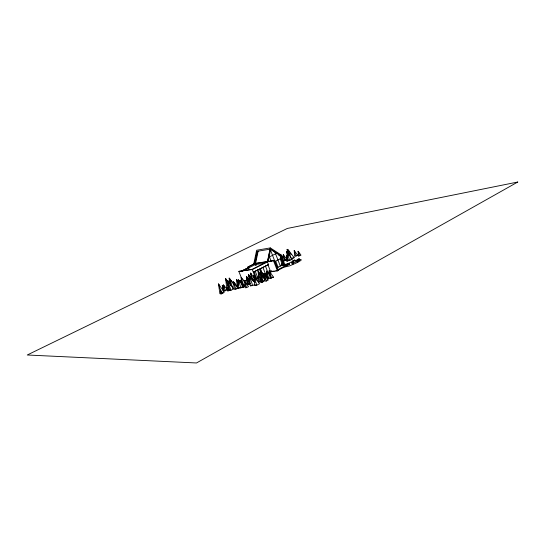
<?xml version="1.0" encoding="UTF-8"?>
<svg xmlns="http://www.w3.org/2000/svg" width="545" height="545" viewBox="0 0 545 545"><rect width="100%" height="100%" fill="white"/><g stroke="black" fill="none" stroke-linecap="round" stroke-linejoin="round"><path stroke-width="0.82" d="M270.279 247.907L256.634 250.25L253.786 263.834L254.535 263.46L257.063 251.361L270.722 249.045L280.355 255.264L284.129 265.088L284.858 264.713L281.091 254.89L270.279 247.907L267.418 261.832L268.501 264.632L253.568 272.05L268.501 264.632M267.602 261.539L270.15 249.14L279.783 255.353L283.311 264.557L276.901 267.881M270.722 249.045L268.174 261.45L252.253 269.537L238.833 271.369L241.789 278.904M257.608 251.265L255.074 263.385L247.9 266.995L248.479 268.494M258.153 251.177L255.619 263.303L247.9 266.995M293.285 262.813L296.282 261.743L295.697 261.729M295.628 260.292L292.692 261.321L297.468 259.849A10.512 1.724 -20.9 0 1 300.854 259.495L301.296 259.911L300.751 260.551L296.351 262.976L289.545 265.899L285.314 266.893A12.004 1.969 -20.8 0 1 284.572 266.887M297.277 261.879C296.153 262.901 300.533 260.823 297.877 261.62M270.225 278.311L273.474 277.18L269.155 270.776L270.225 278.311L271.451 277.671M266.416 281.009L268.276 280.028L263.923 273.59L265.013 281.159L266.416 281.009L263.923 273.59L264.911 275.79M254.876 282.651L249.474 275.613L250.353 285.846L252.669 285.6L254.583 284.599M260.823 279.047L258.276 276.015L258.5 282.208L261.614 281.254M254.822 285.389L256.818 285.178L259.529 283.754L253.52 275.211L254.822 285.389L256.177 284.681M264.638 280.532L263.167 281.302L260.735 273.856L264.454 278.89M267.22 279.204L268.569 278.495L265.585 274.278L265.892 276.799M270.368 277.766L268.903 278.529L266.478 271.117L270.17 276.124M260.51 277.371L261.13 282.446L263.514 281.615L260.367 277.098L260.987 282.167L262.002 282.051M277.705 269.714L289.163 263.753L289.402 264.373L277.943 270.334M271.022 271.144L271.26 271.764L278.202 270.586L274.339 260.544L254.535 263.46M246.606 287.631L248.527 286.629L244.712 281.676L245.23 287.774L246.606 287.631L244.712 281.676L245.754 283.863M250.353 285.846L251.627 285.178M235.835 289.184L238.274 287.917L233.519 281.82L234.146 289.354L235.835 289.184L233.519 281.82L234.534 283.911M256.136 278.631L258.398 277.459M262.915 275.123L270.449 271.219L267.929 264.713M256.702 278.563L258.964 277.391M263.48 275.055L271.771 270.756M242.362 284.313L238.444 279.83L238.642 288.114L239.909 287.46M244.862 284.824L243.608 285.478L241.203 277.507L246.742 283.85M258.453 278.413L256.947 279.19L254.127 271.975M263.726 275.675L272.01 271.376L274.244 271.09M249.351 282.221L247.151 279.292L247.641 284.292L249.147 283.509M238.642 288.114L240.87 287.883L242.77 286.895M242.389 283.884L241.714 282.474L242.218 287.508L243.234 286.977M247.641 284.292L250.23 283.393M242.218 287.508L244.821 286.602L240.141 280.416L240.393 282.889M227.783 290.914L229.145 290.206L227.599 287.161L227.783 290.914L230.072 290.11L227.599 287.161L228.709 290.819M296.003 256.055L297.693 255.183L294.218 250.625L294.627 256.259L296.003 256.055L294.218 250.625L295.111 252.669M234.193 288.073L232.933 288.721L229.867 279.033L234.009 284.408M287.787 260.762L289.715 260.49L292.106 259.25L286.636 251.347L287.787 260.762L288.986 260.149M230.923 290.301L233.573 288.939L227.762 280.675L229.118 290.485L230.923 290.301L227.762 280.675L228.852 282.978M287.467 261.048L288.7 260.408L286.363 257.587L286.479 261.191L287.467 261.048L286.363 257.587L287.712 260.551L288.7 260.408M291.316 259.141L294.157 257.669L288.298 249.957L288.721 255.51M281.322 264.42L282.794 263.664M298.517 256.007L300.99 255.135L298.115 251.259L298.517 256.007L299.873 255.305M223.729 290.907L225.208 290.757L227.415 289.62L223.457 284.94L223.729 290.907L225.194 290.151M285.58 260.238L283.577 261.266L281.833 255.762L285.58 260.238L283.993 260.469M238.894 282.453L236.598 279.476L237.109 285.342L238.349 284.701M222.312 293.196L224.308 292.168L218.497 283.931L219.873 293.707L221.645 293.537L218.497 283.931L219.601 286.22M221.508 293.844L222.885 293.135L220.405 290.185L220.596 293.932L221.508 293.844L220.405 290.185L221.345 292.011M228.866 283.168L225.535 278.468L226.829 288.067L228.144 287.399M253.786 263.834L274.339 260.544M274.523 261.716L280.961 258.425M266.846 261.92L252.464 269.223L238.833 271.369M280.355 255.264L281.091 254.89L278.659 255.264M269.189 257.022L276.588 253.289M241.346 271.131L248.677 267.534L241.612 271.097M242.436 271.049L255.23 264.591L264.816 263.194M298.367 260.401L298.721 260.251M292.856 261.246L286.69 264.271A17.672 2.923 -20.8 0 0 285.757 264.87M299.191 260.094L299.77 260.04L297.904 260.762M293.373 263.494C290.035 264.625 294.443 263.875 293.448 263.473M296.31 255.394L297.693 255.183M292.624 257.894L294.157 257.669M290.819 259.44L292.106 259.25M281.86 264.754L289.163 263.753M280.777 265.272L284.858 264.713M280.866 265.538L289.402 264.373M275.736 270.899L278.202 270.586M272.064 277.351L273.474 277.18M244.283 280.675L246.817 280.375M243.526 281.063L246.899 280.668M262.499 281.731L263.514 281.615M248.854 283.843L247.13 284.034L246.524 276.506L249.365 280.164M237.109 285.342L238.41 285.199L236.598 279.476L237.613 281.581M226.829 288.067L228.614 287.883L225.535 278.468L226.604 280.716M243.738 286.718L244.821 286.602M236.578 288.094L238.274 287.917M225.93 289.776L227.415 289.62M223.879 290.308L222.973 290.403L222.285 285.301L223.246 286.643M221.972 293.224L222.885 293.135M257.819 280.975L255.319 277.991L256.007 280.205M233.812 284.102L229.193 278.113L229.643 283.025M261.525 275.804L258.119 271.349L258.609 277.282M251.518 278.495L248.595 274.687L249.474 284.831M252.492 279.762L253.95 281.663M288.612 251.231L287.161 249.324L287.399 252.471M290.063 253.146L291.037 254.42M237.79 287.651L234.711 283.57L235.386 284.967M230.269 282.392L229.268 281.043L229.534 283.489M254.869 282.228L251.156 277.214L251.334 278.904M287.869 253.568L287.365 252.049L288.782 253.984M222.34 285.573L223.784 287.597M265.354 276.853L263.657 274.455L264.168 278.638M287.385 256.967L286.472 255.666L286.922 259.577M254.011 277.936L250.605 273.065L251.259 278.025M263.964 275.32L260.067 269.734L260.714 274.721M224.513 287.011L223.457 284.94L225.208 290.757M239.194 281.309L238.444 279.83L240.87 287.883M241.939 278.972L241.203 277.507L241.346 284.074M230.603 280.539L229.867 279.033L230.474 285.641M229.922 279.605L229.193 278.113L230.201 281.309M258.97 277.459L258.276 276.015L260.142 282.024M230.269 283.114L229.268 281.043L230.549 285.035M223.327 287.644L222.285 285.301L223.62 289.524M247.192 277.902L246.524 276.506L247.921 280.907M241.135 282.501L240.141 280.416L240.917 282.828M228.58 287.569L228.055 283.536L228.709 284.919M228.409 288.264L227.98 285.008L228.982 287.099M250.155 277.037L249.474 275.613L252.669 285.6M249.603 276.812L248.595 274.687L249.814 278.495M247.818 280.695L247.151 279.292L248.724 284.17M259.447 274.196L258.119 271.349L261.307 281.261M251.824 278.645L251.156 277.214L251.879 279.442M262.063 276.737L260.735 273.856L261.198 278.434M282.76 257.778L281.833 255.762L281.881 257.397M254.522 277.405L253.52 275.211L256.818 285.178M251.586 275.205L250.605 273.065L253.33 281.281M267.459 273.27L266.478 271.117L267.064 277.03M261.505 279.551L260.367 277.098L262.152 282.33M264.638 276.615L263.657 274.455L264.584 277.255M264.584 280.947L263.971 275.879L264.632 277.33M266.566 276.444L265.585 274.278L266.989 278.502M261.041 271.887L260.067 269.734L262.561 277.228M284.218 256.763L283.305 254.726L283.55 257.942M270.122 272.963L269.155 270.776L271.635 278.148M288.945 251.422L288.298 249.957L291.064 258.371M287.801 250.775L287.161 249.324L288.652 253.875M287.365 252.049L288.359 254.311M287.358 257.696L286.472 255.666L287.74 259.454M298.994 253.282L298.115 251.259L299.634 255.837M287.603 253.582L286.636 251.347L289.715 260.49M252.253 269.537L256.177 279.592M248.438 266.921L249.024 268.419M260.353 268.583L262.615 274.401M255.871 263.944L256.375 265.238M257.805 269.884L258.943 272.8M254.876 263.678L255.632 265.613M255.244 271.192L257.805 277.766M265.415 265.994L267.942 272.52M262.888 267.288L265.429 273.822M274.98 252.26L280.307 266.11M275.722 261.103L278.093 267.261M270.15 249.14L277.289 267.677M273.576 260.932L277.453 270.974M268.876 255.326L271.267 261.518M280.157 258.834L282.514 264.972M263.971 275.879L265.142 279.415M228.055 283.536L228.566 285.117M227.98 285.008L229.023 288.203M241.714 282.474L243.295 287.392M254.447 280.082L254.76 282.61M299.3 258.807L297.406 259.502L299.3 258.807M298.36 260.197L296.466 260.919L298.36 260.197M294.75 260.033L292.876 260.742L294.702 260.101M293.38 262.227L291.5 262.956L293.38 262.227M517.75 182.03L196.493 362.97L27.25 354.999L287.31 228.457L517.75 182.03M283.141 264.584L281.676 265.34L281.268 264.264L282.732 263.507L283.141 264.584M286.786 259.284L285.083 260.156L283.305 254.726L286.786 259.284"/></g></svg>
